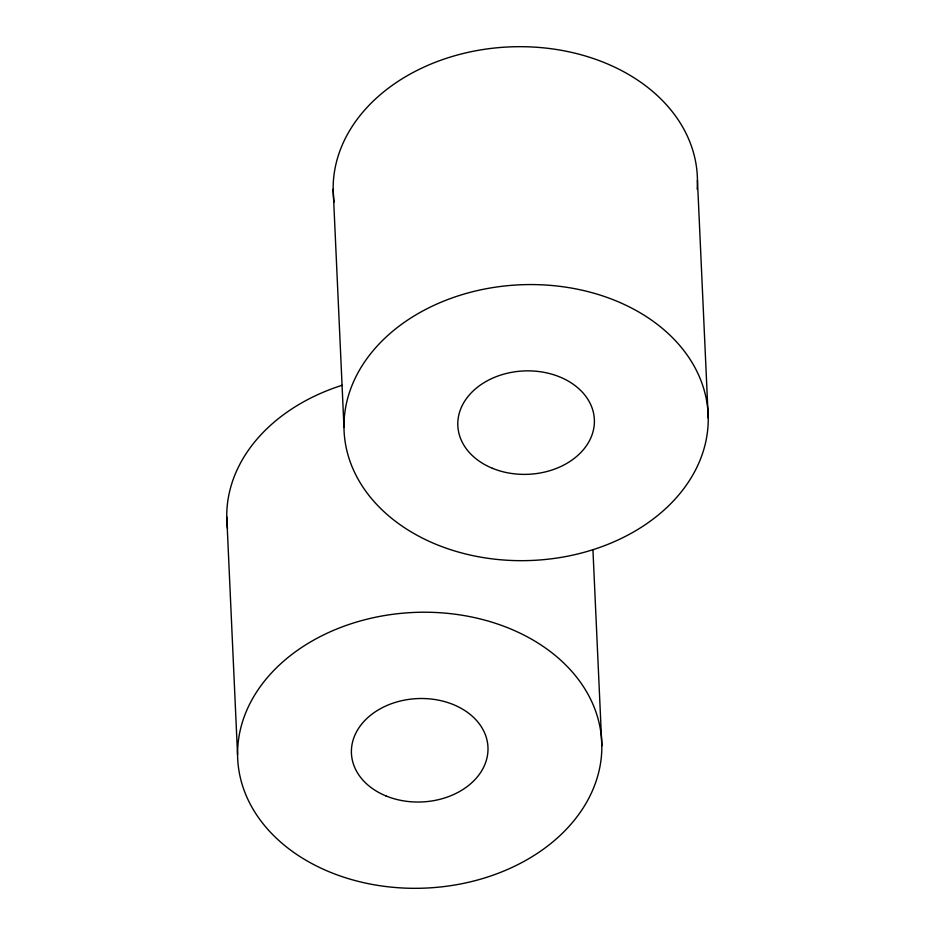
<?xml version="1.0" encoding="UTF-8"?>
<svg xmlns="http://www.w3.org/2000/svg" width="935" height="935" viewBox="0 0 935 935"><rect width="100%" height="100%" fill="white"/><g stroke="black" fill="none" stroke-linecap="round" stroke-linejoin="round"><path stroke-width="1.4" d="M697.44 180.186L708.239 418.085A182.22 137.948 -2.6 0 1 436.189 544.38A182.22 137.948 -2.6 0 1 433.875 305.394A182.22 137.948 -2.6 0 1 708.239 418.085M592.942 549.909L601.836 745.733A182.22 137.948 -2.6 0 1 329.786 872.028A182.22 137.948 -2.6 0 1 327.472 633.053A182.22 137.948 -2.6 0 1 601.836 745.733M333.164 189.267L343.963 427.155M226.761 516.915L237.56 754.814M227.509 528.497A182.22 137.948 -2.6 0 1 342.105 385.278M334.075 202.124A182.22 137.948 -2.6 0 1 511.422 46.832A182.22 137.948 -2.6 0 1 697.136 189.221M385.98 795.93A68.337 51.729 -2.6 0 0 488 748.573A68.337 51.729 -2.6 0 0 385.115 706.311A68.337 51.729 -2.6 0 0 385.98 795.93M492.383 468.283A68.337 51.729 -2.6 0 0 594.403 420.925A68.337 51.729 -2.6 0 0 491.518 378.663A68.337 51.729 -2.6 0 0 492.383 468.283"/></g></svg>
